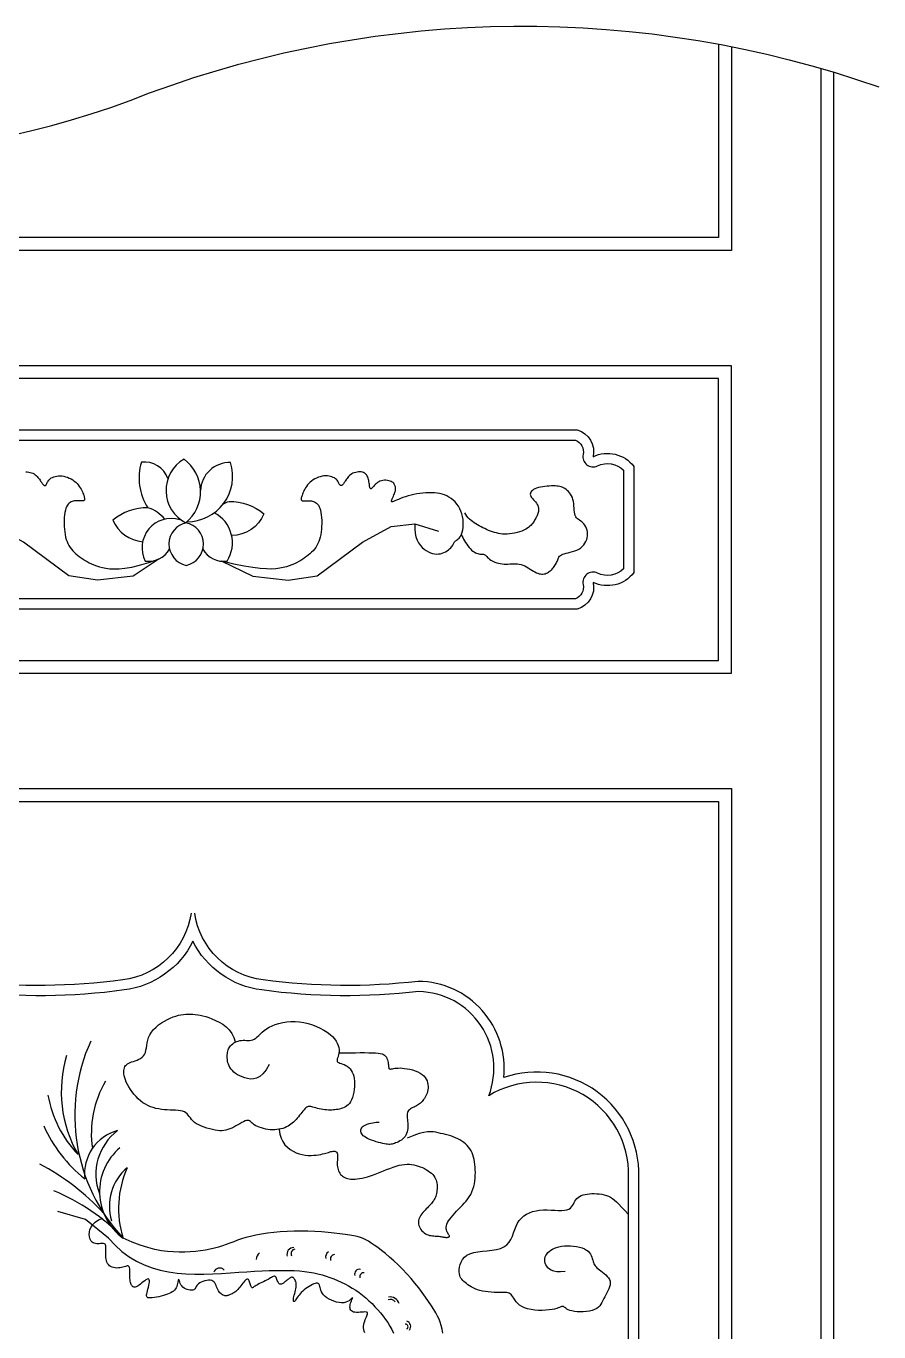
# Model space of a CAD drawing. Extents: x -66030 to 95157, y -13132 to 45879.
# Drawn here: x -26954.6 to -26698.5, y 32425.7 to 32818 of the extents above; entities that cross this region are included whole.
import ezdxf

# ---------------------------------------------------------------- set-up
doc = ezdxf.new("R2010")
doc.units = 0
doc.header["$LTSCALE"] = 100
doc.header["$MEASUREMENT"] = 0
for name, color, linetype in [('3', 11, 'CONTINUOUS'), ('4', 121, 'CONTINUOUS'), ('7', 105, 'CONTINUOUS')]:
    doc.layers.add(name, color=color, linetype=linetype)

msp = doc.modelspace()

# ---------------------------------------------------------------- linework, layer by layer
at = {"layer": '3'}
msp.add_lwpolyline([(-27109.28, 32799.29, 0.197288), (-26917.54, 32797.96, -0.174961), (-26698.52, 32799.78)], format="xyb", dxfattribs=at)
for points in [[(-26742.83, 32811.89), (-26742.83, 32750.63), (-27066.23, 32750.63), (-27066.23, 32785.65)], [(-27093.18, 32793.19), (-27093.18, 31868.98), (-26715.88, 31868.98), (-26715.88, 32805.34)]]:
    msp.add_lwpolyline(points, dxfattribs=at)
for points in [[(-27062.38, 32712.13), (-27062.38, 32627.43), (-26746.68, 32627.43), (-26746.68, 32712.13)], [(-27062.38, 32030.68), (-27062.38, 32585.08), (-26746.68, 32585.08), (-26746.68, 32030.68)]]:
    msp.add_lwpolyline(points, close=True, dxfattribs=at)
for points in [[(-27019.45, 32645.91, -0.365402), (-27021.72, 32650.23, 0.627178), (-27026.06, 32653.67, -0.317755), (-27033.89, 32654.97), (-27033.89, 32684.59, -0.317755), (-27026.06, 32685.89, 0.627178), (-27021.72, 32689.33, -0.365402), (-27019.45, 32693.65), (-26789.61, 32693.65, -0.365402), (-26787.35, 32689.33, 0.627178), (-26783, 32685.89, -0.317755), (-26775.17, 32684.59), (-26775.17, 32654.97, -0.317755), (-26783, 32653.67, 0.627178), (-26787.35, 32650.23, -0.365402), (-26789.61, 32645.91)], [(-26904.53, 32543.05, -0.251359), (-26925.19, 32528.41, -0.062454), (-26972.38, 32527.92, 0.520744), (-26993.4, 32496.63, 0.595172), (-27035.36, 32472.34), (-27035.49, 32146.5, 0.424263), (-27018.53, 32110.85, 0.477545), (-26990.65, 32067.99), (-26818.41, 32067.99, 0.477545), (-26790.54, 32110.85, 0.424263), (-26773.58, 32146.5), (-26773.71, 32472.34, 0.595172), (-26815.67, 32496.63, 0.520744), (-26836.69, 32527.92, -0.062454), (-26883.88, 32528.41, -0.251359)]]:
    msp.add_lwpolyline(points, format="xyb", close=True, dxfattribs=at)
at = {"layer": '4'}
for points in [[(-26746.68, 32812.63), (-26746.68, 32754.48), (-27062.38, 32754.48), (-27062.38, 32784.83)], [(-27097.03, 32794.54), (-27097.03, 31865.13), (-26712.03, 31865.13), (-26712.03, 32804.2)]]:
    msp.add_lwpolyline(points, dxfattribs=at)
for points in [[(-27066.23, 32715.98), (-27066.23, 32623.58), (-26742.83, 32623.58), (-26742.83, 32715.98)], [(-27066.23, 32026.83), (-27066.23, 32588.93), (-26742.83, 32588.93), (-26742.83, 32026.83)]]:
    msp.add_lwpolyline(points, close=True, dxfattribs=at)
msp.add_lwpolyline([(-27019.97, 32642.83, -0.394243), (-27024.72, 32650.9, -0.356522), (-27036.97, 32653.82), (-27036.97, 32685.74, -0.356522), (-27024.72, 32688.66, -0.394243), (-27019.97, 32696.73), (-26789.1, 32696.73, -0.394243), (-26784.35, 32688.66, -0.356522), (-26772.09, 32685.74), (-26772.09, 32653.82, -0.356522), (-26784.35, 32650.9, -0.394243), (-26789.1, 32642.83)], format="xyb", close=True, dxfattribs=at)
msp.add_lwpolyline([(-26905.07, 32551.5, -0.336997), (-26925.59, 32531.46, -0.062745), (-26972.22, 32531, 0.442879), (-26997.87, 32502.11, 0.522656), (-27038.44, 32472.3), (-27038.57, 32147.04, 0.390753), (-27022.24, 32109, 0.454265), (-26990.81, 32064.91), (-26904.53, 32064.91), (-26818.26, 32064.91, 0.454265), (-26786.82, 32109, 0.390753), (-26770.5, 32147.04), (-26770.63, 32472.3, 0.522656), (-26811.2, 32502.11, 0.442879), (-26836.85, 32531, -0.062745), (-26883.48, 32531.46, -0.336997), (-26904, 32551.5)], format="xyb", dxfattribs=at)
at = {"layer": '7'}
for points in [[(-26912.02, 32682.06, 0.350586), (-26920, 32687.02, 0.222083), (-26918.06, 32673.32, 0.222083)], [(-26906.32, 32669.11, 0.507013), (-26893.23, 32686.89, 0.414413), (-26902.25, 32678.49, 0.414413)], [(-26912.94, 32669.88, 0.143509), (-26918.06, 32673.32, 0.175874), (-26928.54, 32669.58, 0.276649), (-26919.62, 32663.1, 0.276649)], [(-26895.38, 32674.53, -0.042084), (-26893.68, 32675.23, -0.175874), (-26883.2, 32671.48, -0.296532), (-26892.9, 32664.96)], [(-26908.49, 32669.7, 0.664325), (-26918.82, 32657.3, 0.31658), (-26911.6, 32660.92, 0.31658)], [(-26906.42, 32668.8, 0.820311), (-26906.55, 32656.01, 0.820311), (-26906.68, 32668.8)], [(-26901.51, 32660.92, 0.31658), (-26894.28, 32657.3, 0.441362), (-26898.13, 32671.8, 0.441362)]]:
    msp.add_lwpolyline(points, format="xyb", dxfattribs=at)
msp.add_lwpolyline([(-26907.2, 32687.92, 0.592961), (-26906.68, 32668.8, 0.490197)], format="xyb", close=True, dxfattribs=at)
for points in [[(-26954.68, 32684.08), (-26954.27, 32684.07), (-26953.85, 32684.02), (-26953.42, 32683.94), (-26953.01, 32683.81), (-26952.61, 32683.66), (-26952.24, 32683.46), (-26951.9, 32683.24), (-26951.59, 32682.99), (-26951.31, 32682.72), (-26951.06, 32682.43), (-26950.83, 32682.15), (-26950.62, 32681.86), (-26950.44, 32681.59), (-26950.27, 32681.33), (-26950.12, 32681.1), (-26949.98, 32680.89), (-26949.85, 32680.7), (-26949.73, 32680.53), (-26949.62, 32680.39), (-26949.52, 32680.27), (-26949.41, 32680.17), (-26949.32, 32680.08), (-26949.22, 32680.02), (-26949.12, 32679.98), (-26949.02, 32679.96), (-26948.93, 32679.96), (-26948.83, 32679.99), (-26948.74, 32680.06), (-26948.65, 32680.15), (-26948.56, 32680.28), (-26948.47, 32680.45), (-26948.38, 32680.64), (-26948.28, 32680.86), (-26948.17, 32681.09), (-26948.02, 32681.34), (-26947.85, 32681.58), (-26947.64, 32681.82), (-26947.38, 32682.05), (-26947.07, 32682.26), (-26946.71, 32682.45), (-26946.31, 32682.62), (-26945.88, 32682.75), (-26945.41, 32682.84), (-26944.91, 32682.9), (-26944.4, 32682.91), (-26943.86, 32682.87), (-26943.31, 32682.79), (-26942.76, 32682.65), (-26942.21, 32682.47), (-26941.67, 32682.24), (-26941.14, 32681.98), (-26940.64, 32681.67), (-26940.16, 32681.34), (-26939.72, 32680.97), (-26939.32, 32680.58), (-26938.97, 32680.16), (-26938.65, 32679.73), (-26938.37, 32679.3), (-26938.12, 32678.88), (-26937.9, 32678.46), (-26937.71, 32678.06), (-26937.55, 32677.69), (-26937.42, 32677.35), (-26937.3, 32677.04), (-26937.21, 32676.76), (-26937.15, 32676.52), (-26937.1, 32676.3), (-26937.07, 32676.11), (-26937.05, 32675.95), (-26937.06, 32675.82), (-26937.08, 32675.7), (-26937.11, 32675.62), (-26937.16, 32675.55), (-26937.21, 32675.49), (-26937.27, 32675.45), (-26937.34, 32675.42), (-26937.41, 32675.4), (-26937.49, 32675.39), (-26937.56, 32675.38), (-26937.64, 32675.37), (-26937.73, 32675.37), (-26937.83, 32675.36), (-26937.94, 32675.37), (-26938.08, 32675.37), (-26938.25, 32675.38), (-26938.44, 32675.39), (-26938.66, 32675.4), (-26938.92, 32675.41), (-26939.2, 32675.42), (-26939.49, 32675.41), (-26939.81, 32675.39), (-26940.13, 32675.35), (-26940.45, 32675.29), (-26940.77, 32675.19), (-26941.09, 32675.06), (-26941.4, 32674.89), (-26941.69, 32674.67), (-26941.97, 32674.4), (-26942.22, 32674.06), (-26942.46, 32673.64), (-26942.67, 32673.15), (-26942.84, 32672.57), (-26942.99, 32671.89), (-26943.1, 32671.14), (-26943.17, 32670.34), (-26943.21, 32669.48), (-26943.22, 32668.61), (-26943.19, 32667.73), (-26943.13, 32666.87), (-26943.04, 32666.03), (-26942.91, 32665.25), (-26942.75, 32664.5), (-26942.55, 32663.81), (-26942.32, 32663.15), (-26942.05, 32662.53), (-26941.75, 32661.95), (-26941.41, 32661.4), (-26941.04, 32660.88), (-26940.62, 32660.39), (-26940.18, 32659.92), (-26939.7, 32659.48), (-26939.19, 32659.05), (-26938.66, 32658.65), (-26938.1, 32658.25), (-26937.52, 32657.87), (-26936.93, 32657.5), (-26936.31, 32657.13), (-26935.67, 32656.78), (-26935, 32656.44), (-26934.27, 32656.12), (-26933.48, 32655.83), (-26932.62, 32655.56), (-26931.67, 32655.33), (-26930.64, 32655.14), (-26929.48, 32654.99), (-26928.18, 32654.92), (-26926.68, 32654.96), (-26924.94, 32655.15), (-26922.91, 32655.5), (-26920.55, 32656.07), (-26917.8, 32656.88), (-26914.64, 32657.97)], [(-26837.87, 32668.46), (-26837.93, 32667), (-26837.83, 32665.71), (-26837.58, 32664.58), (-26837.22, 32663.6), (-26836.76, 32662.75), (-26836.23, 32662.02), (-26835.65, 32661.4), (-26835.04, 32660.88), (-26834.43, 32660.44), (-26833.8, 32660.08), (-26833.18, 32659.8), (-26832.57, 32659.6), (-26831.96, 32659.47), (-26831.36, 32659.41), (-26830.78, 32659.42), (-26830.21, 32659.5), (-26829.67, 32659.64), (-26829.15, 32659.84), (-26828.67, 32660.08), (-26828.22, 32660.35), (-26827.81, 32660.64), (-26827.44, 32660.94), (-26827.12, 32661.25), (-26826.86, 32661.54), (-26826.66, 32661.81), (-26826.49, 32662.06), (-26826.37, 32662.3), (-26826.26, 32662.51), (-26826.16, 32662.72), (-26826.05, 32662.9), (-26825.93, 32663.08), (-26825.78, 32663.24), (-26825.59, 32663.4), (-26825.36, 32663.56), (-26825.11, 32663.74), (-26824.85, 32663.96), (-26824.58, 32664.22), (-26824.31, 32664.54), (-26824.06, 32664.93), (-26823.84, 32665.41), (-26823.65, 32665.99), (-26823.5, 32666.65), (-26823.39, 32667.38), (-26823.33, 32668.16), (-26823.34, 32668.98), (-26823.4, 32669.82), (-26823.53, 32670.66), (-26823.74, 32671.48), (-26824.03, 32672.28), (-26824.38, 32673.04), (-26824.81, 32673.76), (-26825.29, 32674.43), (-26825.82, 32675.05), (-26826.4, 32675.61), (-26827.01, 32676.11), (-26827.65, 32676.54), (-26828.31, 32676.9), (-26829, 32677.19), (-26829.71, 32677.41), (-26830.45, 32677.58), (-26831.21, 32677.7), (-26832, 32677.77), (-26832.82, 32677.79), (-26833.66, 32677.79), (-26834.54, 32677.75), (-26835.44, 32677.68), (-26836.35, 32677.58), (-26837.25, 32677.45), (-26838.15, 32677.29), (-26839.03, 32677.1), (-26839.88, 32676.88), (-26840.7, 32676.64), (-26841.46, 32676.37), (-26842.16, 32676.09), (-26842.8, 32675.81), (-26843.37, 32675.56), (-26843.86, 32675.35), (-26844.26, 32675.2), (-26844.57, 32675.12), (-26844.77, 32675.13), (-26844.87, 32675.24), (-26844.87, 32675.44), (-26844.8, 32675.71), (-26844.67, 32676.04), (-26844.51, 32676.4), (-26844.33, 32676.78), (-26844.14, 32677.16), (-26843.98, 32677.52), (-26843.85, 32677.85), (-26843.76, 32678.15), (-26843.69, 32678.42), (-26843.65, 32678.66), (-26843.64, 32678.9), (-26843.65, 32679.12), (-26843.68, 32679.34), (-26843.72, 32679.56), (-26843.77, 32679.78), (-26843.85, 32680.01), (-26843.95, 32680.23), (-26844.07, 32680.45), (-26844.23, 32680.66), (-26844.43, 32680.86), (-26844.67, 32681.04), (-26844.97, 32681.2), (-26845.31, 32681.33), (-26845.7, 32681.44), (-26846.13, 32681.52), (-26846.57, 32681.56), (-26847.03, 32681.56), (-26847.49, 32681.52), (-26847.93, 32681.43), (-26848.35, 32681.3), (-26848.74, 32681.11), (-26849.1, 32680.89), (-26849.42, 32680.64), (-26849.72, 32680.37), (-26849.99, 32680.1), (-26850.22, 32679.84), (-26850.43, 32679.6), (-26850.62, 32679.39), (-26850.78, 32679.23), (-26850.92, 32679.12), (-26851.04, 32679.05), (-26851.14, 32679.04), (-26851.22, 32679.07), (-26851.29, 32679.16), (-26851.35, 32679.3), (-26851.41, 32679.49), (-26851.45, 32679.74), (-26851.5, 32680.03), (-26851.54, 32680.36), (-26851.59, 32680.72), (-26851.65, 32681.08), (-26851.72, 32681.46), (-26851.8, 32681.83), (-26851.9, 32682.18), (-26852.02, 32682.52), (-26852.17, 32682.82), (-26852.34, 32683.1), (-26852.54, 32683.35), (-26852.76, 32683.56), (-26853.02, 32683.74), (-26853.32, 32683.88), (-26853.64, 32683.99), (-26854, 32684.06), (-26854.39, 32684.08), (-26854.8, 32684.07), (-26855.22, 32684.02), (-26855.64, 32683.94), (-26856.06, 32683.81), (-26856.46, 32683.66), (-26856.83, 32683.46), (-26857.17, 32683.24), (-26857.48, 32682.99), (-26857.76, 32682.72), (-26858.01, 32682.43), (-26858.24, 32682.15), (-26858.45, 32681.86), (-26858.63, 32681.59), (-26858.8, 32681.33), (-26858.95, 32681.1), (-26859.09, 32680.89), (-26859.22, 32680.7), (-26859.34, 32680.53), (-26859.45, 32680.39), (-26859.55, 32680.27), (-26859.65, 32680.17), (-26859.75, 32680.08), (-26859.85, 32680.02), (-26859.95, 32679.98), (-26860.05, 32679.96), (-26860.14, 32679.96), (-26860.24, 32679.99), (-26860.33, 32680.06), (-26860.42, 32680.15), (-26860.51, 32680.28), (-26860.6, 32680.45), (-26860.68, 32680.64), (-26860.79, 32680.86), (-26860.9, 32681.09), (-26861.05, 32681.34), (-26861.22, 32681.58), (-26861.43, 32681.82), (-26861.69, 32682.05), (-26862, 32682.26), (-26862.36, 32682.45), (-26862.76, 32682.62), (-26863.19, 32682.75), (-26863.66, 32682.84), (-26864.16, 32682.9), (-26864.67, 32682.91), (-26865.21, 32682.87), (-26865.76, 32682.79), (-26866.31, 32682.65), (-26866.86, 32682.47), (-26867.4, 32682.24), (-26867.93, 32681.98), (-26868.43, 32681.67), (-26868.91, 32681.34), (-26869.35, 32680.97), (-26869.75, 32680.58), (-26870.1, 32680.16), (-26870.42, 32679.73), (-26870.7, 32679.3), (-26870.95, 32678.88), (-26871.17, 32678.46), (-26871.36, 32678.06), (-26871.52, 32677.69), (-26871.65, 32677.35), (-26871.76, 32677.04), (-26871.85, 32676.76), (-26871.92, 32676.52), (-26871.97, 32676.3), (-26872, 32676.11), (-26872.01, 32675.95), (-26872.01, 32675.82), (-26871.99, 32675.7), (-26871.96, 32675.62), (-26871.91, 32675.55), (-26871.86, 32675.49), (-26871.8, 32675.45), (-26871.73, 32675.42), (-26871.66, 32675.4), (-26871.58, 32675.39), (-26871.51, 32675.38), (-26871.43, 32675.37), (-26871.34, 32675.37), (-26871.24, 32675.36), (-26871.12, 32675.37), (-26870.99, 32675.37), (-26870.82, 32675.38), (-26870.63, 32675.39), (-26870.4, 32675.4), (-26870.15, 32675.41), (-26869.87, 32675.42), (-26869.57, 32675.41), (-26869.26, 32675.39), (-26868.94, 32675.35), (-26868.62, 32675.29), (-26868.3, 32675.19), (-26867.98, 32675.06), (-26867.67, 32674.89), (-26867.38, 32674.67), (-26867.1, 32674.4), (-26866.84, 32674.06), (-26866.61, 32673.64), (-26866.4, 32673.15), (-26866.23, 32672.57), (-26866.08, 32671.89), (-26865.97, 32671.14), (-26865.9, 32670.34), (-26865.86, 32669.48), (-26865.85, 32668.61), (-26865.88, 32667.73), (-26865.94, 32666.87), (-26866.03, 32666.03), (-26866.16, 32665.25), (-26866.32, 32664.5), (-26866.52, 32663.81), (-26866.75, 32663.15), (-26867.02, 32662.53), (-26867.32, 32661.95), (-26867.66, 32661.4), (-26868.03, 32660.88), (-26868.45, 32660.39), (-26868.89, 32659.92), (-26869.37, 32659.48), (-26869.88, 32659.05), (-26870.41, 32658.65), (-26870.97, 32658.25), (-26871.55, 32657.87), (-26872.14, 32657.5), (-26872.75, 32657.13), (-26873.39, 32656.78), (-26874.07, 32656.44), (-26874.8, 32656.12), (-26875.59, 32655.83), (-26876.45, 32655.56), (-26877.39, 32655.33), (-26878.43, 32655.14), (-26879.59, 32654.99), (-26880.91, 32654.91), (-26882.46, 32654.92), (-26884.31, 32655.06), (-26886.51, 32655.33), (-26889.12, 32655.77), (-26892.21, 32656.4), (-26895.85, 32657.25)], [(-26823.93, 32665.22), (-26823.74, 32664.85), (-26823.51, 32664.41), (-26823.25, 32663.92), (-26822.96, 32663.41), (-26822.65, 32662.87), (-26822.31, 32662.35), (-26821.96, 32661.84), (-26821.59, 32661.37), (-26821.21, 32660.96), (-26820.82, 32660.59), (-26820.44, 32660.28), (-26820.05, 32660.02), (-26819.68, 32659.81), (-26819.33, 32659.64), (-26818.99, 32659.52), (-26818.68, 32659.44), (-26818.4, 32659.39), (-26818.14, 32659.38), (-26817.91, 32659.38), (-26817.69, 32659.38), (-26817.49, 32659.38), (-26817.29, 32659.36), (-26817.1, 32659.3), (-26816.91, 32659.21), (-26816.7, 32659.06), (-26816.49, 32658.86), (-26816.26, 32658.63), (-26816.01, 32658.38), (-26815.74, 32658.12), (-26815.43, 32657.84), (-26815.09, 32657.58), (-26814.7, 32657.34), (-26814.28, 32657.12), (-26813.81, 32656.92), (-26813.3, 32656.76), (-26812.77, 32656.63), (-26812.22, 32656.52), (-26811.65, 32656.44), (-26811.08, 32656.4), (-26810.5, 32656.38), (-26809.92, 32656.4), (-26809.35, 32656.43), (-26808.78, 32656.46), (-26808.21, 32656.49), (-26807.64, 32656.5), (-26807.08, 32656.48), (-26806.52, 32656.41), (-26805.96, 32656.29), (-26805.41, 32656.09), (-26804.86, 32655.84), (-26804.32, 32655.55), (-26803.8, 32655.24), (-26803.28, 32654.91), (-26802.78, 32654.59), (-26802.29, 32654.29), (-26801.82, 32654.02), (-26801.38, 32653.8), (-26800.95, 32653.62), (-26800.55, 32653.5), (-26800.16, 32653.41), (-26799.78, 32653.37), (-26799.42, 32653.37), (-26799.07, 32653.42), (-26798.74, 32653.49), (-26798.41, 32653.61), (-26798.09, 32653.76), (-26797.78, 32653.94), (-26797.49, 32654.14), (-26797.2, 32654.37), (-26796.93, 32654.61), (-26796.68, 32654.87), (-26796.44, 32655.14), (-26796.21, 32655.41), (-26796, 32655.69), (-26795.8, 32655.97), (-26795.62, 32656.26), (-26795.46, 32656.54), (-26795.31, 32656.83), (-26795.17, 32657.12), (-26795.06, 32657.4), (-26794.95, 32657.68), (-26794.85, 32657.96), (-26794.73, 32658.22), (-26794.59, 32658.48), (-26794.4, 32658.72), (-26794.17, 32658.95), (-26793.86, 32659.15), (-26793.48, 32659.34), (-26793, 32659.5), (-26792.45, 32659.65), (-26791.84, 32659.79), (-26791.19, 32659.95), (-26790.53, 32660.12), (-26789.86, 32660.33), (-26789.22, 32660.58), (-26788.61, 32660.88), (-26788.07, 32661.24), (-26787.58, 32661.66), (-26787.15, 32662.13), (-26786.79, 32662.64), (-26786.49, 32663.17), (-26786.26, 32663.73), (-26786.1, 32664.31), (-26786.02, 32664.89), (-26786.01, 32665.46), (-26786.06, 32666.03), (-26786.17, 32666.57), (-26786.34, 32667.1), (-26786.55, 32667.59), (-26786.8, 32668.04), (-26787.09, 32668.44), (-26787.4, 32668.79), (-26787.73, 32669.08), (-26788.06, 32669.33), (-26788.4, 32669.56), (-26788.73, 32669.78), (-26789.03, 32670.02), (-26789.31, 32670.28), (-26789.54, 32670.6), (-26789.73, 32670.99), (-26789.87, 32671.46), (-26789.95, 32672.01), (-26790.01, 32672.61), (-26790.06, 32673.24), (-26790.11, 32673.9), (-26790.17, 32674.56), (-26790.26, 32675.2), (-26790.39, 32675.82), (-26790.58, 32676.38), (-26790.82, 32676.9), (-26791.1, 32677.37), (-26791.41, 32677.8), (-26791.75, 32678.18), (-26792.11, 32678.52), (-26792.48, 32678.81), (-26792.85, 32679.07), (-26793.22, 32679.28), (-26793.59, 32679.46), (-26793.97, 32679.6), (-26794.37, 32679.71), (-26794.79, 32679.79), (-26795.24, 32679.85), (-26795.73, 32679.88), (-26796.27, 32679.89), (-26796.86, 32679.88), (-26797.5, 32679.85), (-26798.15, 32679.8), (-26798.82, 32679.73), (-26799.49, 32679.63), (-26800.13, 32679.51), (-26800.74, 32679.37), (-26801.3, 32679.2), (-26801.8, 32679), (-26802.22, 32678.78), (-26802.58, 32678.53), (-26802.86, 32678.27), (-26803.07, 32677.98), (-26803.19, 32677.69), (-26803.22, 32677.38), (-26803.17, 32677.06), (-26803.03, 32676.74), (-26802.82, 32676.41), (-26802.55, 32676.08), (-26802.25, 32675.74), (-26801.93, 32675.39), (-26801.62, 32675.05), (-26801.34, 32674.69), (-26801.1, 32674.34), (-26800.92, 32673.98), (-26800.8, 32673.62), (-26800.73, 32673.26), (-26800.71, 32672.91), (-26800.73, 32672.56), (-26800.77, 32672.22), (-26800.85, 32671.9), (-26800.94, 32671.58), (-26801.04, 32671.28), (-26801.16, 32670.99), (-26801.29, 32670.71), (-26801.43, 32670.44), (-26801.58, 32670.16), (-26801.74, 32669.89), (-26801.91, 32669.61), (-26802.09, 32669.32), (-26802.28, 32669.02), (-26802.49, 32668.71), (-26802.72, 32668.39), (-26802.99, 32668.07), (-26803.3, 32667.76), (-26803.67, 32667.45), (-26804.09, 32667.15), (-26804.58, 32666.85), (-26805.15, 32666.58), (-26805.78, 32666.32), (-26806.46, 32666.09), (-26807.18, 32665.89), (-26807.92, 32665.71), (-26808.66, 32665.57), (-26809.41, 32665.47), (-26810.14, 32665.41), (-26810.84, 32665.4), (-26811.51, 32665.42), (-26812.16, 32665.49), (-26812.79, 32665.6), (-26813.4, 32665.73), (-26814, 32665.9), (-26814.58, 32666.09), (-26815.16, 32666.3), (-26815.74, 32666.53), (-26816.31, 32666.77), (-26816.88, 32667.04), (-26817.44, 32667.31), (-26817.99, 32667.6), (-26818.53, 32667.9), (-26819.05, 32668.2), (-26819.57, 32668.51), (-26820.06, 32668.83), (-26820.54, 32669.16), (-26821, 32669.51), (-26821.44, 32669.89), (-26821.84, 32670.3), (-26822.22, 32670.75), (-26822.57, 32671.25), (-26822.89, 32671.81)], [(-26914.64, 32657.97), (-26922.5, 32652.71), (-26933.15, 32651.53), (-26941.82, 32652.9), (-26955.43, 32662.95), (-26964.1, 32667.68), (-26971.2, 32668.46), (-26978.3, 32666.3)], [(-26895.85, 32657.25), (-26886.57, 32652.71), (-26875.92, 32651.53), (-26867.25, 32652.9), (-26853.64, 32662.95), (-26844.97, 32667.68), (-26837.87, 32668.46), (-26830.77, 32666.3)], [(-26881.62, 32506.03), (-26882.55, 32504.42), (-26883.5, 32503.23), (-26884.47, 32502.41), (-26885.42, 32501.91), (-26886.36, 32501.68), (-26887.28, 32501.65), (-26888.16, 32501.78), (-26888.98, 32502), (-26889.76, 32502.28), (-26890.47, 32502.6), (-26891.12, 32502.95), (-26891.71, 32503.34), (-26892.23, 32503.75), (-26892.69, 32504.19), (-26893.09, 32504.64), (-26893.41, 32505.11), (-26893.68, 32505.59), (-26893.88, 32506.07), (-26894.03, 32506.56), (-26894.13, 32507.04), (-26894.19, 32507.52), (-26894.22, 32507.98), (-26894.22, 32508.43), (-26894.2, 32508.87), (-26894.17, 32509.28), (-26894.12, 32509.67), (-26894.05, 32510.04), (-26893.95, 32510.4), (-26893.82, 32510.73), (-26893.66, 32511.06), (-26893.45, 32511.37), (-26893.21, 32511.67), (-26892.92, 32511.96), (-26892.58, 32512.23), (-26892.21, 32512.49), (-26891.8, 32512.71), (-26891.37, 32512.91), (-26890.91, 32513.08), (-26890.44, 32513.2), (-26889.96, 32513.27), (-26889.47, 32513.3), (-26888.98, 32513.3), (-26888.48, 32513.28), (-26887.99, 32513.27), (-26887.5, 32513.28), (-26887.02, 32513.34), (-26886.55, 32513.45), (-26886.1, 32513.65), (-26885.65, 32513.94), (-26885.21, 32514.31), (-26884.75, 32514.75), (-26884.26, 32515.23), (-26883.72, 32515.73), (-26883.11, 32516.25), (-26882.43, 32516.76), (-26881.65, 32517.24), (-26880.76, 32517.67), (-26879.78, 32518.06), (-26878.7, 32518.38), (-26877.56, 32518.64), (-26876.35, 32518.82), (-26875.1, 32518.91), (-26873.82, 32518.91), (-26872.52, 32518.81), (-26871.21, 32518.6), (-26869.91, 32518.3), (-26868.64, 32517.91), (-26867.42, 32517.45), (-26866.27, 32516.92), (-26865.19, 32516.34), (-26864.21, 32515.73), (-26863.35, 32515.08), (-26862.62, 32514.42), (-26862.02, 32513.76), (-26861.54, 32513.08), (-26861.16, 32512.42), (-26860.89, 32511.77), (-26860.72, 32511.14), (-26860.63, 32510.53), (-26860.62, 32509.96), (-26860.67, 32509.43), (-26860.78, 32508.94), (-26860.91, 32508.5), (-26861.04, 32508.09), (-26861.16, 32507.73), (-26861.23, 32507.42), (-26861.24, 32507.15), (-26861.16, 32506.92), (-26860.98, 32506.73), (-26860.71, 32506.58), (-26860.37, 32506.44), (-26859.97, 32506.3), (-26859.53, 32506.15), (-26859.07, 32505.98), (-26858.6, 32505.76), (-26858.16, 32505.48), (-26857.74, 32505.14), (-26857.35, 32504.73), (-26857.01, 32504.26), (-26856.71, 32503.72), (-26856.45, 32503.12), (-26856.25, 32502.47), (-26856.09, 32501.77), (-26856, 32501.01), (-26855.97, 32500.21), (-26855.99, 32499.38), (-26856.07, 32498.53), (-26856.2, 32497.7), (-26856.37, 32496.89), (-26856.6, 32496.13), (-26856.86, 32495.44), (-26857.16, 32494.83), (-26857.5, 32494.31), (-26857.87, 32493.89), (-26858.26, 32493.55), (-26858.68, 32493.27), (-26859.12, 32493.05), (-26859.56, 32492.88), (-26860.02, 32492.75), (-26860.48, 32492.64), (-26860.94, 32492.54), (-26861.41, 32492.46), (-26861.88, 32492.4), (-26862.35, 32492.35), (-26862.84, 32492.32), (-26863.34, 32492.31), (-26863.85, 32492.33), (-26864.38, 32492.37), (-26864.93, 32492.43), (-26865.48, 32492.51), (-26866.04, 32492.61), (-26866.58, 32492.72), (-26867.11, 32492.84), (-26867.61, 32492.96), (-26868.07, 32493.08), (-26868.48, 32493.19), (-26868.84, 32493.28), (-26869.15, 32493.36), (-26869.42, 32493.4), (-26869.67, 32493.42), (-26869.9, 32493.39), (-26870.13, 32493.31), (-26870.36, 32493.18), (-26870.6, 32492.98), (-26870.87, 32492.72), (-26871.16, 32492.39), (-26871.47, 32492.02), (-26871.8, 32491.62), (-26872.14, 32491.19), (-26872.49, 32490.75), (-26872.84, 32490.3), (-26873.2, 32489.87), (-26873.56, 32489.46), (-26873.93, 32489.07), (-26874.3, 32488.71), (-26874.69, 32488.36), (-26875.09, 32488.05), (-26875.52, 32487.75), (-26875.97, 32487.48), (-26876.45, 32487.24), (-26876.97, 32487.02), (-26877.52, 32486.83), (-26878.1, 32486.68), (-26878.7, 32486.55), (-26879.33, 32486.46), (-26879.97, 32486.41), (-26880.63, 32486.39), (-26881.31, 32486.42), (-26881.99, 32486.49), (-26882.67, 32486.61), (-26883.34, 32486.76), (-26883.98, 32486.94), (-26884.59, 32487.15), (-26885.15, 32487.38), (-26885.66, 32487.63), (-26886.1, 32487.89), (-26886.46, 32488.16), (-26886.76, 32488.43), (-26887.02, 32488.68), (-26887.25, 32488.9), (-26887.49, 32489.07), (-26887.74, 32489.19), (-26888.04, 32489.23), (-26888.39, 32489.19), (-26888.81, 32489.05), (-26889.29, 32488.84), (-26889.83, 32488.56), (-26890.41, 32488.24), (-26891.01, 32487.89), (-26891.63, 32487.54), (-26892.25, 32487.2), (-26892.87, 32486.9), (-26893.46, 32486.64), (-26894.04, 32486.44), (-26894.62, 32486.28), (-26895.21, 32486.18), (-26895.82, 32486.13), (-26896.45, 32486.13), (-26897.13, 32486.18), (-26897.86, 32486.28), (-26898.64, 32486.44), (-26899.47, 32486.64), (-26900.31, 32486.88), (-26901.14, 32487.17), (-26901.95, 32487.49), (-26902.72, 32487.85), (-26903.41, 32488.23), (-26904.02, 32488.64), (-26904.51, 32489.07), (-26904.93, 32489.52), (-26905.28, 32489.96), (-26905.61, 32490.39), (-26905.92, 32490.79), (-26906.26, 32491.16), (-26906.64, 32491.49), (-26907.09, 32491.75), (-26907.64, 32491.95), (-26908.27, 32492.09), (-26908.98, 32492.18), (-26909.74, 32492.25), (-26910.55, 32492.29), (-26911.39, 32492.33), (-26912.25, 32492.37), (-26913.11, 32492.43), (-26913.97, 32492.53), (-26914.81, 32492.66), (-26915.64, 32492.83), (-26916.45, 32493.06), (-26917.25, 32493.34), (-26918.04, 32493.67), (-26918.8, 32494.08), (-26919.54, 32494.55), (-26920.26, 32495.1), (-26920.95, 32495.71), (-26921.61, 32496.38), (-26922.23, 32497.08), (-26922.8, 32497.81), (-26923.32, 32498.55), (-26923.79, 32499.29), (-26924.19, 32500.02), (-26924.53, 32500.72), (-26924.8, 32501.4), (-26925.02, 32502.04), (-26925.17, 32502.65), (-26925.26, 32503.22), (-26925.3, 32503.75), (-26925.28, 32504.23), (-26925.22, 32504.66), (-26925.1, 32505.05), (-26924.94, 32505.39), (-26924.73, 32505.69), (-26924.47, 32505.95), (-26924.16, 32506.19), (-26923.8, 32506.4), (-26923.39, 32506.6), (-26922.93, 32506.78), (-26922.42, 32506.96), (-26921.88, 32507.15), (-26921.32, 32507.35), (-26920.77, 32507.58), (-26920.25, 32507.86), (-26919.77, 32508.19), (-26919.36, 32508.59), (-26919.03, 32509.07), (-26918.79, 32509.64), (-26918.63, 32510.29), (-26918.51, 32511), (-26918.4, 32511.76), (-26918.27, 32512.55), (-26918.09, 32513.36), (-26917.83, 32514.18), (-26917.46, 32514.98), (-26916.95, 32515.76), (-26916.33, 32516.51), (-26915.61, 32517.22), (-26914.82, 32517.89), (-26913.97, 32518.5), (-26913.09, 32519.06), (-26912.21, 32519.55), (-26911.33, 32519.97), (-26910.49, 32520.32), (-26909.68, 32520.59), (-26908.9, 32520.81), (-26908.14, 32520.97), (-26907.39, 32521.07), (-26906.67, 32521.14), (-26905.95, 32521.17), (-26905.25, 32521.17), (-26904.54, 32521.14), (-26903.83, 32521.09), (-26903.1, 32520.99), (-26902.34, 32520.86), (-26901.54, 32520.68), (-26900.69, 32520.43), (-26899.78, 32520.13), (-26898.8, 32519.75), (-26897.75, 32519.29), (-26896.66, 32518.74), (-26895.58, 32518.09), (-26894.55, 32517.32), (-26893.62, 32516.41), (-26892.83, 32515.37), (-26892.24, 32514.17), (-26891.87, 32512.8)], [(-26860.67, 32509.5), (-26860.18, 32509.51), (-26859.37, 32509.52), (-26858.31, 32509.54), (-26857.06, 32509.56), (-26855.71, 32509.57), (-26854.32, 32509.58), (-26852.96, 32509.58), (-26851.71, 32509.57), (-26850.62, 32509.54), (-26849.7, 32509.49), (-26848.92, 32509.42), (-26848.27, 32509.32), (-26847.74, 32509.19), (-26847.3, 32509.01), (-26846.95, 32508.79), (-26846.66, 32508.53), (-26846.43, 32508.21), (-26846.25, 32507.85), (-26846.1, 32507.46), (-26845.99, 32507.06), (-26845.91, 32506.65), (-26845.85, 32506.27), (-26845.81, 32505.91), (-26845.78, 32505.59), (-26845.75, 32505.32), (-26845.73, 32505.1), (-26845.69, 32504.93), (-26845.65, 32504.81), (-26845.58, 32504.72), (-26845.48, 32504.67), (-26845.34, 32504.65), (-26845.16, 32504.66), (-26844.93, 32504.7), (-26844.64, 32504.76), (-26844.3, 32504.82), (-26843.9, 32504.88), (-26843.44, 32504.93), (-26842.92, 32504.96), (-26842.33, 32504.97), (-26841.67, 32504.94), (-26840.95, 32504.86), (-26840.17, 32504.75), (-26839.37, 32504.58), (-26838.57, 32504.37), (-26837.78, 32504.11), (-26837.03, 32503.81), (-26836.33, 32503.46), (-26835.72, 32503.06), (-26835.21, 32502.61), (-26834.79, 32502.13), (-26834.46, 32501.61), (-26834.21, 32501.08), (-26834.04, 32500.53), (-26833.94, 32499.97), (-26833.9, 32499.43), (-26833.91, 32498.89), (-26833.97, 32498.38), (-26834.07, 32497.89), (-26834.21, 32497.42), (-26834.38, 32496.98), (-26834.58, 32496.56), (-26834.79, 32496.17), (-26835.01, 32495.81), (-26835.24, 32495.47), (-26835.47, 32495.17), (-26835.71, 32494.89), (-26835.95, 32494.63), (-26836.2, 32494.39), (-26836.47, 32494.18), (-26836.76, 32493.97), (-26837.06, 32493.78), (-26837.4, 32493.6), (-26837.76, 32493.42), (-26838.13, 32493.24), (-26838.51, 32493.06), (-26838.88, 32492.87), (-26839.22, 32492.66), (-26839.53, 32492.43), (-26839.79, 32492.18), (-26840, 32491.89), (-26840.13, 32491.56), (-26840.2, 32491.2), (-26840.22, 32490.8), (-26840.2, 32490.38), (-26840.16, 32489.93), (-26840.1, 32489.45), (-26840.04, 32488.95), (-26840, 32488.44), (-26839.97, 32487.9), (-26839.97, 32487.36), (-26840, 32486.82), (-26840.07, 32486.29), (-26840.18, 32485.77), (-26840.34, 32485.27), (-26840.55, 32484.8), (-26840.82, 32484.37), (-26841.14, 32483.98), (-26841.51, 32483.64), (-26841.92, 32483.33), (-26842.35, 32483.06), (-26842.79, 32482.83), (-26843.22, 32482.63), (-26843.64, 32482.46), (-26844.03, 32482.32), (-26844.38, 32482.21), (-26844.71, 32482.12), (-26845.03, 32482.06), (-26845.35, 32482.02), (-26845.69, 32482.02), (-26846.06, 32482.04), (-26846.48, 32482.1), (-26846.97, 32482.18), (-26847.53, 32482.3), (-26848.16, 32482.45), (-26848.82, 32482.62), (-26849.51, 32482.82), (-26850.19, 32483.04), (-26850.86, 32483.28), (-26851.49, 32483.53), (-26852.07, 32483.79), (-26852.57, 32484.06), (-26852.99, 32484.35), (-26853.35, 32484.63), (-26853.63, 32484.93), (-26853.85, 32485.22), (-26854, 32485.52), (-26854.09, 32485.82), (-26854.12, 32486.11), (-26854.09, 32486.41), (-26854, 32486.69), (-26853.85, 32486.97), (-26853.65, 32487.24), (-26853.37, 32487.49), (-26853.04, 32487.72), (-26852.64, 32487.94), (-26852.17, 32488.13), (-26851.64, 32488.3), (-26851.08, 32488.43), (-26850.5, 32488.54), (-26849.95, 32488.62), (-26849.45, 32488.67), (-26849.04, 32488.69), (-26848.74, 32488.67), (-26848.58, 32488.61)], [(-26878.64, 32486.46), (-26878.43, 32485.11), (-26878.06, 32483.91), (-26877.53, 32482.85), (-26876.89, 32481.93), (-26876.14, 32481.15), (-26875.31, 32480.48), (-26874.44, 32479.94), (-26873.53, 32479.5), (-26872.61, 32479.18), (-26871.69, 32478.95), (-26870.78, 32478.8), (-26869.9, 32478.72), (-26869.05, 32478.71), (-26868.23, 32478.74), (-26867.47, 32478.81), (-26866.77, 32478.91), (-26866.14, 32479.01), (-26865.57, 32479.13), (-26865.06, 32479.25), (-26864.59, 32479.38), (-26864.17, 32479.5), (-26863.78, 32479.62), (-26863.42, 32479.73), (-26863.08, 32479.83), (-26862.75, 32479.91), (-26862.44, 32479.96), (-26862.16, 32479.99), (-26861.9, 32479.98), (-26861.66, 32479.92), (-26861.47, 32479.8), (-26861.31, 32479.63), (-26861.2, 32479.38), (-26861.13, 32479.07), (-26861.1, 32478.68), (-26861.1, 32478.25), (-26861.12, 32477.78), (-26861.14, 32477.28), (-26861.17, 32476.77), (-26861.18, 32476.26), (-26861.16, 32475.76), (-26861.12, 32475.29), (-26861.05, 32474.84), (-26860.94, 32474.42), (-26860.81, 32474.02), (-26860.64, 32473.66), (-26860.43, 32473.32), (-26860.2, 32473), (-26859.93, 32472.72), (-26859.63, 32472.47), (-26859.3, 32472.24), (-26858.93, 32472.05), (-26858.53, 32471.89), (-26858.08, 32471.76), (-26857.59, 32471.67), (-26857.06, 32471.61), (-26856.48, 32471.59), (-26855.85, 32471.61), (-26855.18, 32471.67), (-26854.46, 32471.77), (-26853.7, 32471.91), (-26852.9, 32472.09), (-26852.05, 32472.31), (-26851.17, 32472.58), (-26850.26, 32472.89), (-26849.3, 32473.25), (-26848.33, 32473.63), (-26847.34, 32474.03), (-26846.35, 32474.43), (-26845.37, 32474.81), (-26844.41, 32475.16), (-26843.48, 32475.48), (-26842.59, 32475.73), (-26841.76, 32475.91), (-26840.98, 32476.02), (-26840.23, 32476.07), (-26839.52, 32476.06), (-26838.84, 32476), (-26838.18, 32475.88), (-26837.53, 32475.72), (-26836.88, 32475.52), (-26836.24, 32475.29), (-26835.61, 32475.02), (-26835, 32474.73), (-26834.41, 32474.4), (-26833.85, 32474.06), (-26833.34, 32473.7), (-26832.88, 32473.32), (-26832.47, 32472.93), (-26832.13, 32472.52), (-26831.86, 32472.11), (-26831.63, 32471.7), (-26831.46, 32471.27), (-26831.34, 32470.84), (-26831.25, 32470.4), (-26831.2, 32469.96), (-26831.17, 32469.51), (-26831.17, 32469.06), (-26831.19, 32468.61), (-26831.23, 32468.17), (-26831.29, 32467.73), (-26831.37, 32467.3), (-26831.47, 32466.89), (-26831.59, 32466.5), (-26831.72, 32466.13), (-26831.87, 32465.78), (-26832.04, 32465.45), (-26832.22, 32465.14), (-26832.43, 32464.84), (-26832.65, 32464.55), (-26832.9, 32464.25), (-26833.17, 32463.95), (-26833.46, 32463.63), (-26833.78, 32463.31), (-26834.12, 32462.96), (-26834.47, 32462.61), (-26834.81, 32462.25), (-26835.16, 32461.87), (-26835.48, 32461.5), (-26835.79, 32461.11), (-26836.06, 32460.73), (-26836.3, 32460.35), (-26836.5, 32459.96), (-26836.65, 32459.58), (-26836.76, 32459.19), (-26836.81, 32458.8), (-26836.82, 32458.41), (-26836.78, 32458.02), (-26836.68, 32457.62), (-26836.52, 32457.22), (-26836.31, 32456.83), (-26836.06, 32456.45), (-26835.76, 32456.08), (-26835.43, 32455.75), (-26835.07, 32455.44), (-26834.69, 32455.17), (-26834.28, 32454.96), (-26833.87, 32454.79), (-26833.44, 32454.67), (-26833.02, 32454.59), (-26832.59, 32454.53), (-26832.17, 32454.5), (-26831.76, 32454.48), (-26831.37, 32454.46), (-26831, 32454.44), (-26830.65, 32454.41), (-26830.33, 32454.37), (-26830.03, 32454.32), (-26829.75, 32454.27), (-26829.49, 32454.22), (-26829.24, 32454.17), (-26829, 32454.13), (-26828.78, 32454.1), (-26828.57, 32454.08), (-26828.37, 32454.08), (-26828.18, 32454.08), (-26828.01, 32454.09), (-26827.86, 32454.12), (-26827.73, 32454.15), (-26827.63, 32454.19), (-26827.55, 32454.24), (-26827.5, 32454.29), (-26827.48, 32454.36), (-26827.48, 32454.44), (-26827.51, 32454.53), (-26827.56, 32454.65), (-26827.64, 32454.79), (-26827.74, 32454.96), (-26827.86, 32455.16), (-26827.99, 32455.4), (-26828.13, 32455.67), (-26828.26, 32455.97), (-26828.37, 32456.31), (-26828.44, 32456.68), (-26828.45, 32457.09), (-26828.4, 32457.53), (-26828.27, 32458), (-26828.04, 32458.5), (-26827.73, 32459.03), (-26827.35, 32459.58), (-26826.9, 32460.15), (-26826.41, 32460.74), (-26825.88, 32461.34), (-26825.32, 32461.94), (-26824.74, 32462.54), (-26824.17, 32463.14), (-26823.59, 32463.75), (-26823.04, 32464.36), (-26822.5, 32464.98), (-26821.99, 32465.63), (-26821.53, 32466.3), (-26821.11, 32467), (-26820.74, 32467.73), (-26820.44, 32468.51), (-26820.2, 32469.32), (-26820.01, 32470.15), (-26819.87, 32471), (-26819.78, 32471.86), (-26819.72, 32472.72), (-26819.7, 32473.56), (-26819.72, 32474.4), (-26819.76, 32475.2), (-26819.82, 32475.98), (-26819.92, 32476.74), (-26820.05, 32477.46), (-26820.22, 32478.16), (-26820.43, 32478.83), (-26820.68, 32479.46), (-26820.98, 32480.07), (-26821.33, 32480.64), (-26821.72, 32481.18), (-26822.15, 32481.69), (-26822.64, 32482.16), (-26823.16, 32482.6), (-26823.73, 32483.01), (-26824.34, 32483.38), (-26824.98, 32483.72), (-26825.67, 32484.03), (-26826.38, 32484.3), (-26827.12, 32484.54), (-26827.87, 32484.76), (-26828.63, 32484.97), (-26829.39, 32485.15), (-26830.14, 32485.33), (-26830.86, 32485.5), (-26831.58, 32485.66), (-26832.32, 32485.78), (-26833.13, 32485.83), (-26834.08, 32485.78), (-26835.2, 32485.6), (-26836.56, 32485.24), (-26838.2, 32484.69), (-26840.17, 32483.89)], [(-26792.74, 32443.77), (-26794.09, 32443.69), (-26795.21, 32443.74), (-26796.14, 32443.92), (-26796.89, 32444.18), (-26797.48, 32444.53), (-26797.94, 32444.94), (-26798.29, 32445.38), (-26798.54, 32445.85), (-26798.71, 32446.33), (-26798.82, 32446.8), (-26798.85, 32447.28), (-26798.81, 32447.74), (-26798.7, 32448.2), (-26798.52, 32448.64), (-26798.26, 32449.07), (-26797.94, 32449.48), (-26797.54, 32449.86), (-26797.08, 32450.22), (-26796.55, 32450.54), (-26795.96, 32450.83), (-26795.3, 32451.08), (-26794.59, 32451.28), (-26793.81, 32451.43), (-26792.98, 32451.53), (-26792.1, 32451.56), (-26791.18, 32451.53), (-26790.26, 32451.45), (-26789.35, 32451.32), (-26788.48, 32451.13), (-26787.67, 32450.89), (-26786.94, 32450.6), (-26786.31, 32450.26), (-26785.81, 32449.88), (-26785.42, 32449.47), (-26785.11, 32449.03), (-26784.89, 32448.58), (-26784.72, 32448.12), (-26784.58, 32447.68), (-26784.47, 32447.25), (-26784.36, 32446.84), (-26784.24, 32446.48), (-26784.09, 32446.14), (-26783.92, 32445.83), (-26783.71, 32445.53), (-26783.47, 32445.24), (-26783.18, 32444.94), (-26782.84, 32444.64), (-26782.45, 32444.32), (-26782, 32443.97), (-26781.51, 32443.6), (-26781.01, 32443.2), (-26780.53, 32442.78), (-26780.09, 32442.34), (-26779.71, 32441.87), (-26779.41, 32441.38), (-26779.23, 32440.87), (-26779.18, 32440.33), (-26779.25, 32439.78), (-26779.41, 32439.21), (-26779.64, 32438.62), (-26779.93, 32438.03), (-26780.24, 32437.44), (-26780.56, 32436.85), (-26780.87, 32436.25), (-26781.15, 32435.67), (-26781.42, 32435.1), (-26781.69, 32434.55), (-26781.99, 32434.03), (-26782.34, 32433.55), (-26782.76, 32433.11), (-26783.27, 32432.72), (-26783.88, 32432.39), (-26784.62, 32432.13), (-26785.46, 32431.93), (-26786.37, 32431.8), (-26787.3, 32431.72), (-26788.24, 32431.7), (-26789.14, 32431.74), (-26789.98, 32431.82), (-26790.72, 32431.95), (-26791.34, 32432.12), (-26791.84, 32432.33), (-26792.25, 32432.55), (-26792.57, 32432.76), (-26792.84, 32432.97), (-26793.06, 32433.15), (-26793.25, 32433.28), (-26793.42, 32433.35), (-26793.61, 32433.35), (-26793.82, 32433.3), (-26794.08, 32433.19), (-26794.39, 32433.05), (-26794.79, 32432.89), (-26795.28, 32432.72), (-26795.89, 32432.55), (-26796.64, 32432.39), (-26797.53, 32432.27), (-26798.54, 32432.18), (-26799.63, 32432.14), (-26800.76, 32432.15), (-26801.89, 32432.22), (-26802.99, 32432.36), (-26804.02, 32432.57), (-26804.95, 32432.87), (-26805.74, 32433.26), (-26806.4, 32433.72), (-26806.96, 32434.22), (-26807.42, 32434.75), (-26807.81, 32435.28), (-26808.14, 32435.78), (-26808.44, 32436.24), (-26808.71, 32436.63), (-26808.98, 32436.93), (-26809.26, 32437.15), (-26809.56, 32437.31), (-26809.9, 32437.4), (-26810.28, 32437.46), (-26810.72, 32437.48), (-26811.23, 32437.48), (-26811.82, 32437.48), (-26812.51, 32437.49), (-26813.27, 32437.5), (-26814.09, 32437.53), (-26814.94, 32437.59), (-26815.81, 32437.66), (-26816.68, 32437.77), (-26817.52, 32437.92), (-26818.32, 32438.1), (-26819.06, 32438.32), (-26819.74, 32438.59), (-26820.36, 32438.88), (-26820.93, 32439.2), (-26821.45, 32439.53), (-26821.93, 32439.86), (-26822.37, 32440.2), (-26822.77, 32440.52), (-26823.13, 32440.84), (-26823.47, 32441.15), (-26823.76, 32441.47), (-26824.02, 32441.82), (-26824.22, 32442.21), (-26824.38, 32442.65), (-26824.49, 32443.15), (-26824.55, 32443.74), (-26824.54, 32444.41), (-26824.46, 32445.14), (-26824.28, 32445.9), (-26823.99, 32446.67), (-26823.57, 32447.41), (-26823, 32448.09), (-26822.26, 32448.69), (-26821.33, 32449.17), (-26820.21, 32449.51), (-26818.94, 32449.75), (-26817.57, 32449.92), (-26816.15, 32450.06), (-26814.75, 32450.23), (-26813.4, 32450.45), (-26812.17, 32450.76), (-26811.11, 32451.22), (-26810.25, 32451.84), (-26809.57, 32452.61), (-26809.03, 32453.48), (-26808.6, 32454.44), (-26808.22, 32455.43), (-26807.86, 32456.44), (-26807.48, 32457.41), (-26807.04, 32458.32), (-26806.5, 32459.15), (-26805.86, 32459.87), (-26805.14, 32460.51), (-26804.33, 32461.04), (-26803.45, 32461.49), (-26802.5, 32461.84), (-26801.48, 32462.09), (-26800.4, 32462.25), (-26799.28, 32462.33), (-26798.13, 32462.33), (-26796.98, 32462.29), (-26795.86, 32462.24), (-26794.8, 32462.19), (-26793.81, 32462.17), (-26792.94, 32462.2), (-26792.19, 32462.32), (-26791.6, 32462.54), (-26791.14, 32462.84), (-26790.79, 32463.21), (-26790.5, 32463.63), (-26790.27, 32464.07), (-26790.05, 32464.53), (-26789.83, 32464.98), (-26789.56, 32465.4), (-26789.23, 32465.77), (-26788.84, 32466.1), (-26788.39, 32466.38), (-26787.89, 32466.62), (-26787.34, 32466.81), (-26786.74, 32466.97), (-26786.1, 32467.09), (-26785.42, 32467.17), (-26784.72, 32467.22), (-26783.99, 32467.23), (-26783.25, 32467.2), (-26782.5, 32467.13), (-26781.77, 32467.02), (-26781.06, 32466.86), (-26780.37, 32466.67), (-26779.73, 32466.42), (-26779.13, 32466.12), (-26778.54, 32465.76), (-26777.95, 32465.3), (-26777.31, 32464.74), (-26776.59, 32464.04), (-26775.78, 32463.19), (-26774.82, 32462.16), (-26773.7, 32460.94)], [(-26929.93, 32453.87), (-26936.82, 32459.42), (-26945.07, 32461.83)], [(-26852.86, 32425.4), (-26853.09, 32425.86), (-26853.24, 32426.36), (-26853.3, 32426.87), (-26853.28, 32427.39), (-26853.21, 32427.9), (-26853.09, 32428.41), (-26852.94, 32428.9), (-26852.76, 32429.37), (-26852.59, 32429.8), (-26852.42, 32430.19), (-26852.27, 32430.53), (-26852.15, 32430.83), (-26852.08, 32431.08), (-26852.07, 32431.29), (-26852.13, 32431.45), (-26852.27, 32431.56), (-26852.51, 32431.63), (-26852.85, 32431.65), (-26853.28, 32431.64), (-26853.77, 32431.61), (-26854.3, 32431.57), (-26854.84, 32431.54), (-26855.37, 32431.53), (-26855.86, 32431.56), (-26856.29, 32431.63), (-26856.65, 32431.76), (-26856.92, 32431.95), (-26857.13, 32432.19), (-26857.26, 32432.47), (-26857.34, 32432.79), (-26857.36, 32433.13), (-26857.34, 32433.5), (-26857.27, 32433.89), (-26857.16, 32434.29), (-26857.04, 32434.68), (-26856.9, 32435.05), (-26856.77, 32435.39), (-26856.65, 32435.67), (-26856.56, 32435.88), (-26856.52, 32436.01), (-26856.53, 32436.03), (-26856.61, 32435.95), (-26856.76, 32435.78), (-26856.98, 32435.55), (-26857.27, 32435.28), (-26857.64, 32435.01), (-26858.09, 32434.76), (-26858.62, 32434.56), (-26859.22, 32434.44), (-26859.9, 32434.41), (-26860.63, 32434.49), (-26861.4, 32434.65), (-26862.17, 32434.88), (-26862.93, 32435.18), (-26863.64, 32435.53), (-26864.28, 32435.92), (-26864.84, 32436.35), (-26865.28, 32436.79), (-26865.62, 32437.25), (-26865.88, 32437.71), (-26866.07, 32438.16), (-26866.21, 32438.6), (-26866.32, 32439), (-26866.41, 32439.36), (-26866.5, 32439.67), (-26866.6, 32439.92), (-26866.73, 32440.11), (-26866.88, 32440.24), (-26867.07, 32440.32), (-26867.29, 32440.34), (-26867.55, 32440.3), (-26867.86, 32440.21), (-26868.22, 32440.07), (-26868.64, 32439.88), (-26869.09, 32439.64), (-26869.58, 32439.36), (-26870.08, 32439.04), (-26870.59, 32438.7), (-26871.08, 32438.33), (-26871.54, 32437.95), (-26871.97, 32437.55), (-26872.34, 32437.15), (-26872.67, 32436.75), (-26872.95, 32436.37), (-26873.2, 32436), (-26873.41, 32435.67), (-26873.59, 32435.38), (-26873.75, 32435.14), (-26873.89, 32434.95), (-26874.02, 32434.84), (-26874.13, 32434.8), (-26874.22, 32434.82), (-26874.29, 32434.91), (-26874.33, 32435.06), (-26874.35, 32435.28), (-26874.33, 32435.55), (-26874.28, 32435.88), (-26874.2, 32436.27), (-26874.09, 32436.7), (-26873.97, 32437.17), (-26873.84, 32437.66), (-26873.72, 32438.16), (-26873.61, 32438.66), (-26873.54, 32439.15), (-26873.5, 32439.62), (-26873.51, 32440.06), (-26873.56, 32440.46), (-26873.66, 32440.82), (-26873.78, 32441.14), (-26873.92, 32441.42), (-26874.08, 32441.65), (-26874.25, 32441.84), (-26874.43, 32441.97), (-26874.6, 32442.05), (-26874.77, 32442.08), (-26874.94, 32442.07), (-26875.11, 32442.02), (-26875.29, 32441.94), (-26875.47, 32441.83), (-26875.66, 32441.7), (-26875.85, 32441.54), (-26876.06, 32441.38), (-26876.27, 32441.2), (-26876.49, 32441.02), (-26876.71, 32440.84), (-26876.93, 32440.67), (-26877.15, 32440.51), (-26877.36, 32440.36), (-26877.56, 32440.22), (-26877.76, 32440.12), (-26877.94, 32440.04), (-26878.12, 32439.99), (-26878.29, 32439.98), (-26878.44, 32440), (-26878.59, 32440.07), (-26878.72, 32440.19), (-26878.85, 32440.37), (-26878.96, 32440.59), (-26879.07, 32440.86), (-26879.18, 32441.15), (-26879.29, 32441.44), (-26879.4, 32441.72), (-26879.52, 32441.97), (-26879.66, 32442.18), (-26879.81, 32442.33), (-26879.98, 32442.39), (-26880.17, 32442.39), (-26880.39, 32442.33), (-26880.64, 32442.21), (-26880.92, 32442.06), (-26881.24, 32441.87), (-26881.59, 32441.66), (-26881.98, 32441.44), (-26882.42, 32441.21), (-26882.88, 32440.98), (-26883.36, 32440.75), (-26883.85, 32440.52), (-26884.32, 32440.29), (-26884.77, 32440.07), (-26885.18, 32439.86), (-26885.55, 32439.66), (-26885.85, 32439.46), (-26886.1, 32439.29), (-26886.3, 32439.14), (-26886.47, 32439.02), (-26886.6, 32438.95), (-26886.71, 32438.93), (-26886.81, 32438.98), (-26886.9, 32439.09), (-26887, 32439.27), (-26887.1, 32439.51), (-26887.2, 32439.79), (-26887.3, 32440.1), (-26887.41, 32440.41), (-26887.52, 32440.72), (-26887.64, 32440.99), (-26887.76, 32441.22), (-26887.88, 32441.39), (-26888.01, 32441.5), (-26888.15, 32441.54), (-26888.29, 32441.53), (-26888.45, 32441.46), (-26888.63, 32441.33), (-26888.83, 32441.14), (-26889.04, 32440.9), (-26889.28, 32440.61), (-26889.54, 32440.28), (-26889.81, 32439.92), (-26890.1, 32439.54), (-26890.4, 32439.16), (-26890.71, 32438.79), (-26891.01, 32438.44), (-26891.32, 32438.12), (-26891.63, 32437.85), (-26891.93, 32437.62), (-26892.22, 32437.43), (-26892.51, 32437.27), (-26892.78, 32437.13), (-26893.05, 32437.01), (-26893.3, 32436.9), (-26893.53, 32436.81), (-26893.75, 32436.72), (-26893.96, 32436.63), (-26894.16, 32436.56), (-26894.35, 32436.51), (-26894.55, 32436.48), (-26894.75, 32436.47), (-26894.95, 32436.5), (-26895.17, 32436.56), (-26895.41, 32436.66), (-26895.65, 32436.8), (-26895.9, 32436.97), (-26896.16, 32437.19), (-26896.4, 32437.44), (-26896.64, 32437.73), (-26896.86, 32438.05), (-26897.06, 32438.41), (-26897.24, 32438.8), (-26897.4, 32439.2), (-26897.56, 32439.61), (-26897.74, 32440), (-26897.95, 32440.37), (-26898.2, 32440.68), (-26898.5, 32440.94), (-26898.88, 32441.12), (-26899.33, 32441.2), (-26899.84, 32441.21), (-26900.39, 32441.14), (-26900.96, 32441.02), (-26901.51, 32440.84), (-26902.03, 32440.62), (-26902.49, 32440.38), (-26902.87, 32440.12), (-26903.16, 32439.85), (-26903.36, 32439.58), (-26903.51, 32439.32), (-26903.63, 32439.07), (-26903.74, 32438.84), (-26903.87, 32438.64), (-26904.03, 32438.47), (-26904.26, 32438.34), (-26904.57, 32438.25), (-26904.94, 32438.22), (-26905.37, 32438.24), (-26905.82, 32438.3), (-26906.28, 32438.42), (-26906.74, 32438.6), (-26907.16, 32438.83), (-26907.54, 32439.12), (-26907.86, 32439.47), (-26908.11, 32439.85), (-26908.32, 32440.24), (-26908.48, 32440.62), (-26908.6, 32440.95), (-26908.69, 32441.22), (-26908.77, 32441.41), (-26908.82, 32441.47), (-26908.87, 32441.4), (-26908.93, 32441.22), (-26908.98, 32440.94), (-26909.05, 32440.59), (-26909.14, 32440.2), (-26909.25, 32439.77), (-26909.39, 32439.35), (-26909.57, 32438.94), (-26909.79, 32438.58), (-26910.06, 32438.25), (-26910.38, 32437.95), (-26910.74, 32437.69), (-26911.16, 32437.44), (-26911.63, 32437.22), (-26912.16, 32437.01), (-26912.74, 32436.81), (-26913.39, 32436.61), (-26914.07, 32436.42), (-26914.76, 32436.25), (-26915.45, 32436.1), (-26916.11, 32435.99), (-26916.72, 32435.91), (-26917.26, 32435.87), (-26917.7, 32435.88), (-26918.03, 32435.95), (-26918.26, 32436.07), (-26918.39, 32436.26), (-26918.45, 32436.49), (-26918.45, 32436.79), (-26918.39, 32437.14), (-26918.29, 32437.55), (-26918.16, 32438.02), (-26918.02, 32438.54), (-26917.89, 32439.08), (-26917.76, 32439.64), (-26917.66, 32440.17), (-26917.6, 32440.65), (-26917.59, 32441.06), (-26917.64, 32441.36), (-26917.77, 32441.54), (-26917.99, 32441.58), (-26918.28, 32441.48), (-26918.62, 32441.29), (-26919.01, 32441.03), (-26919.43, 32440.71), (-26919.85, 32440.38), (-26920.27, 32440.05), (-26920.66, 32439.76), (-26921.01, 32439.52), (-26921.33, 32439.34), (-26921.62, 32439.22), (-26921.87, 32439.15), (-26922.1, 32439.13), (-26922.3, 32439.15), (-26922.49, 32439.22), (-26922.65, 32439.33), (-26922.81, 32439.49), (-26922.95, 32439.68), (-26923.07, 32439.92), (-26923.18, 32440.19), (-26923.27, 32440.51), (-26923.35, 32440.87), (-26923.4, 32441.27), (-26923.44, 32441.72), (-26923.46, 32442.21), (-26923.46, 32442.72), (-26923.46, 32443.23), (-26923.47, 32443.74), (-26923.49, 32444.21), (-26923.52, 32444.63), (-26923.59, 32444.98), (-26923.69, 32445.25), (-26923.83, 32445.41), (-26924.01, 32445.48), (-26924.24, 32445.48), (-26924.51, 32445.43), (-26924.81, 32445.34), (-26925.16, 32445.22), (-26925.55, 32445.1), (-26925.97, 32445), (-26926.43, 32444.92), (-26926.91, 32444.88), (-26927.4, 32444.87), (-26927.89, 32444.91), (-26928.37, 32444.99), (-26928.83, 32445.13), (-26929.24, 32445.32), (-26929.6, 32445.57), (-26929.91, 32445.88), (-26930.15, 32446.24), (-26930.35, 32446.65), (-26930.49, 32447.1), (-26930.59, 32447.57), (-26930.66, 32448.06), (-26930.7, 32448.56), (-26930.71, 32449.06), (-26930.7, 32449.54), (-26930.68, 32450.01), (-26930.66, 32450.46), (-26930.66, 32450.87), (-26930.67, 32451.24), (-26930.71, 32451.55), (-26930.79, 32451.82), (-26930.92, 32452.01), (-26931.11, 32452.14), (-26931.35, 32452.2), (-26931.64, 32452.23), (-26931.96, 32452.22), (-26932.3, 32452.19), (-26932.67, 32452.16), (-26933.04, 32452.14), (-26933.42, 32452.15), (-26933.79, 32452.2), (-26934.14, 32452.3), (-26934.48, 32452.45), (-26934.79, 32452.66), (-26935.06, 32452.95), (-26935.29, 32453.31), (-26935.47, 32453.76), (-26935.59, 32454.31), (-26935.65, 32454.95), (-26935.61, 32455.66), (-26935.44, 32456.42), (-26935.12, 32457.19), (-26934.6, 32457.95), (-26933.85, 32458.66), (-26932.85, 32459.3), (-26931.56, 32459.85)], [(-26929.93, 32453.87), (-26927.91, 32451.7), (-26925.83, 32449.83), (-26923.68, 32448.23), (-26921.46, 32446.89), (-26919.17, 32445.78), (-26916.81, 32444.89), (-26914.37, 32444.19), (-26911.86, 32443.68), (-26909.27, 32443.33), (-26906.62, 32443.12), (-26903.94, 32443.03), (-26901.24, 32443.03), (-26898.55, 32443.11), (-26895.9, 32443.24), (-26893.29, 32443.4), (-26890.77, 32443.57), (-26888.33, 32443.73), (-26885.99, 32443.87), (-26883.75, 32443.99), (-26881.62, 32444.08), (-26879.59, 32444.14), (-26877.66, 32444.16), (-26875.84, 32444.15), (-26874.13, 32444.09), (-26872.53, 32443.98), (-26871.02, 32443.83), (-26869.6, 32443.63), (-26868.26, 32443.39), (-26866.98, 32443.11), (-26865.74, 32442.78), (-26864.55, 32442.42), (-26863.38, 32442.03), (-26862.23, 32441.6), (-26861.09, 32441.13), (-26859.97, 32440.62), (-26858.86, 32440.08), (-26857.77, 32439.49), (-26856.7, 32438.86), (-26855.65, 32438.19), (-26854.62, 32437.47), (-26853.61, 32436.7), (-26852.62, 32435.89), (-26851.67, 32435.04), (-26850.74, 32434.16), (-26849.85, 32433.25), (-26848.99, 32432.32), (-26848.18, 32431.37), (-26847.41, 32430.41), (-26846.69, 32429.44), (-26846.01, 32428.45), (-26845.38, 32427.43), (-26844.8, 32426.36), (-26844.27, 32425.25)], [(-26829.49, 32425.3), (-26829.69, 32426.51), (-26829.93, 32427.58), (-26830.23, 32428.55), (-26830.59, 32429.48), (-26831.03, 32430.39), (-26831.56, 32431.35), (-26832.18, 32432.38), (-26832.91, 32433.53), (-26833.73, 32434.78), (-26834.64, 32436.11), (-26835.64, 32437.49), (-26836.7, 32438.91), (-26837.84, 32440.34), (-26839.03, 32441.76), (-26840.28, 32443.16), (-26841.56, 32444.5), (-26842.87, 32445.78), (-26844.18, 32446.99), (-26845.47, 32448.13), (-26846.72, 32449.18), (-26847.92, 32450.13), (-26849.04, 32450.99), (-26850.06, 32451.74), (-26850.97, 32452.37), (-26851.81, 32452.9), (-26852.61, 32453.34), (-26853.41, 32453.71), (-26854.25, 32454.02), (-26855.17, 32454.29), (-26856.21, 32454.53), (-26857.42, 32454.75), (-26858.81, 32454.97), (-26860.38, 32455.18), (-26862.1, 32455.38), (-26863.94, 32455.56), (-26865.89, 32455.71), (-26867.91, 32455.83), (-26869.97, 32455.9), (-26872.07, 32455.93), (-26874.16, 32455.9), (-26876.24, 32455.82), (-26878.28, 32455.69), (-26880.26, 32455.51), (-26882.16, 32455.29), (-26883.97, 32455.03), (-26885.67, 32454.72), (-26887.23, 32454.38), (-26888.65, 32454.01), (-26889.95, 32453.61), (-26891.15, 32453.19), (-26892.29, 32452.77), (-26893.4, 32452.34), (-26894.5, 32451.92), (-26895.62, 32451.52), (-26896.8, 32451.15), (-26898.06, 32450.81), (-26899.39, 32450.5), (-26900.79, 32450.24), (-26902.26, 32450.02), (-26903.78, 32449.85), (-26905.36, 32449.73), (-26906.99, 32449.65), (-26908.65, 32449.64), (-26910.36, 32449.69), (-26912.13, 32449.82), (-26913.98, 32450.06), (-26915.95, 32450.44), (-26918.06, 32450.99), (-26920.34, 32451.72), (-26922.82, 32452.67), (-26925.51, 32453.87)]]:
    msp.add_lwpolyline(points, dxfattribs=at)
for centre, radius, start, end in [((-26885.84, 32490.75), 54.17, 155.6903, 222.9079), ((-26906.31, 32497.78), 37.76, 163.1767, 209.9415), ((-26903.23, 32485.14), 31.81, 149.9662, 187.9472), ((-26913.63, 32503.04), 35.01, 190.1913, 223.4994), ((-26910.5, 32504.89), 42.49, 204.0271, 231.3762), ((-26923.54, 32473.11), 13.55, 105.4466, 186.0245), ((-26917.3, 32473.1), 16.37, 126.9813, 201.0782), ((-26915.35, 32467.79), 17.24, 130.0126, 233.8762), ((-26984.35, 32412.31), 72.22, 42.7844, 62.0593), ((-26914.3, 32463.42), 15.31, 130.7612, 196.7086), ((-26896.56, 32462.81), 30.3, 156.2453, 197.1634), ((-26969.05, 32412.48), 60.07, 43.5481, 67.7277), ((-26882.83, 32447.3), 2.7, 129.1674, 177.6561), ((-26874.19, 32448.93), 2.12, 91.8936, 194.3109), ((-26873.6, 32449.15), 1.45, 103.1889, 203.6346), ((-26862.85, 32448.16), 1.85, 121.7942, 192.9246), ((-26861.93, 32447.58), 1.33, 93.0126, 201.9922), ((-26896.52, 32442.99), 1.88, 42.8833, 160.8707), ((-26854.61, 32443.13), 1.36, 73.2473, 202.1478), ((-26853.24, 32442.27), 1.18, 80.9866, 195.6885), ((-26845.27, 32433.65), 1.8, 34.2821, 111.5451), ((-26845.35, 32433.32), 2.86, 17.1778, 98.3231), ((-26840.71, 32427.24), 0.804, 300.9379, 95.9668), ((-26840.86, 32427.24), 1.73, 323.8987, 70.8424)]:
    msp.add_arc(centre, radius, start, end, dxfattribs=at)

doc.saveas('drawing.dxf')
